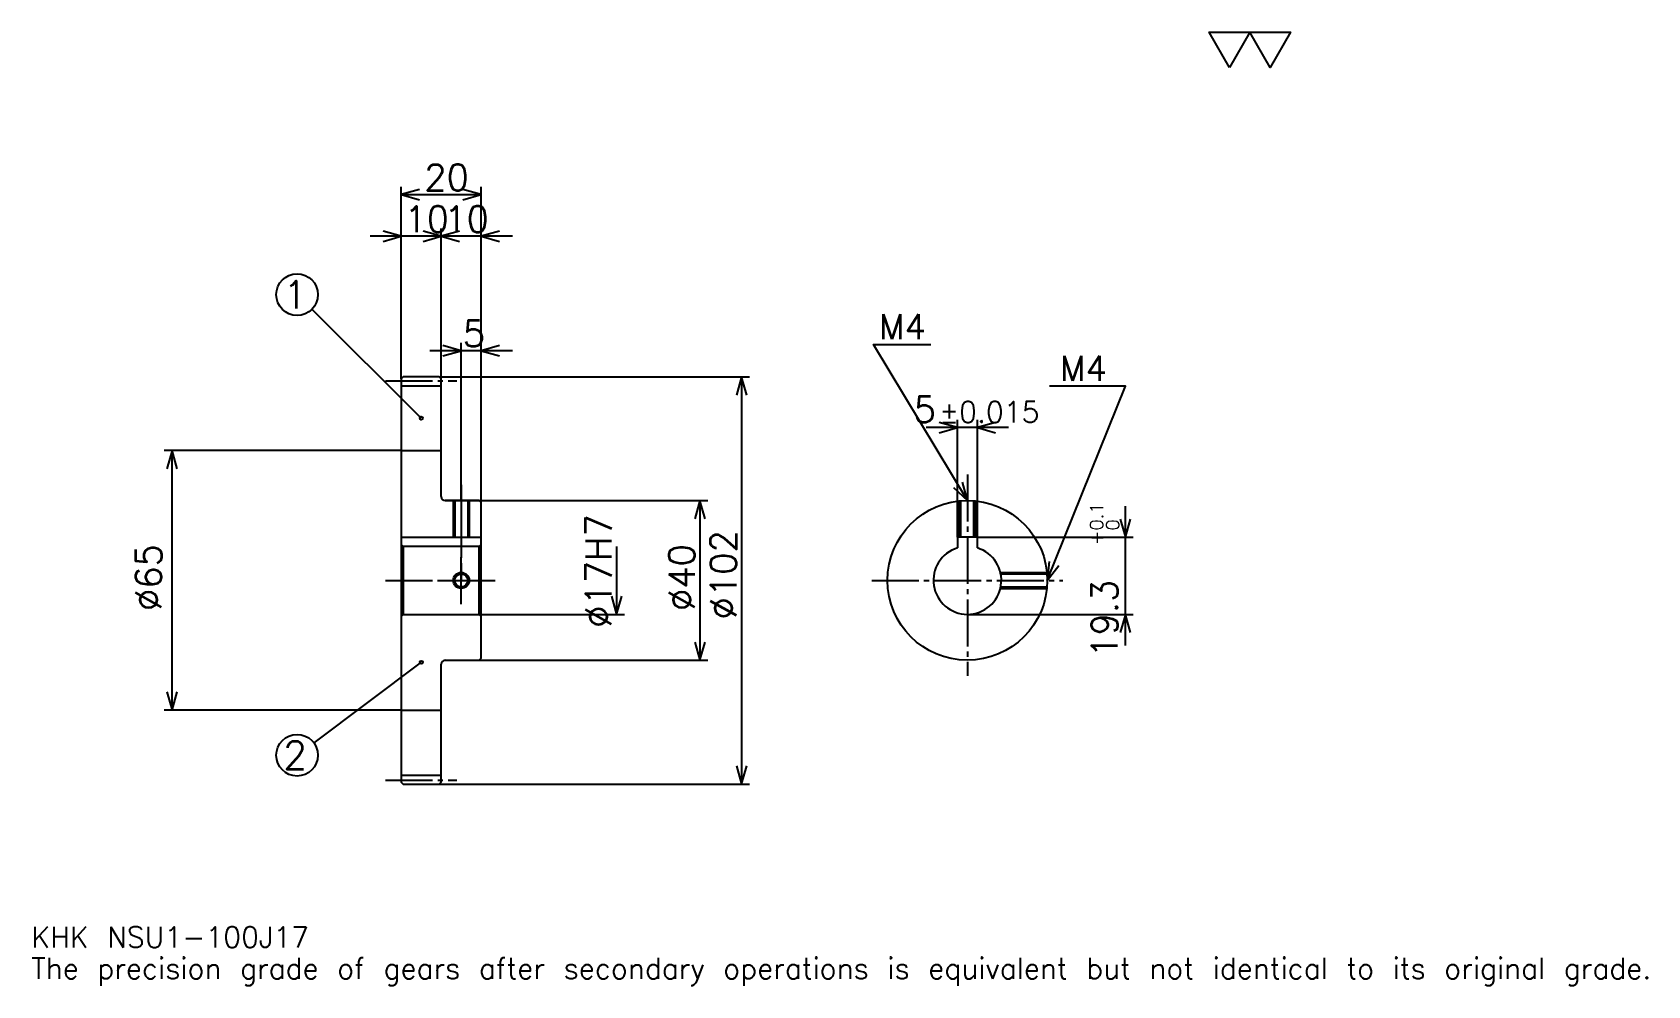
# Model space of a CAD drawing. Extents: x 13 to 418, y 5 to 244.
import ezdxf

# ---------------------------------------------------------------- set-up
doc = ezdxf.new("R2010")
doc.units = 0
doc.linetypes.add('DASHDOT', pattern=[15.652174, 11.73913, -1.304348, 1.304348, -1.304348])
doc.layers.get('0').update_dxf_attribs({"linetype": 'CONTINUOUS'})
doc.layers.add('DASHDOT', color=6, linetype='DASHDOT')
doc.styles.add('KANJI', font='TXT', dxfattribs={"bigfont": 'BIGFONT'})

msp = doc.modelspace()

# ---------------------------------------------------------------- linework, layer by layer
at = {"color": 5}
for p, q in [((105.652168, 157.304352), (105.652168, 204.91304)), ((105.652168, 202.956512), (125.652168, 202.956512)), ((125.652168, 157.304352), (125.652168, 204.91304)), ((115.652168, 157.304352), (115.652168, 194.478256)), ((123.478256, 192.521729), (97.82608, 192.521729)), ((133.478256, 192.521729), (107.82608, 192.521729)), ((110.652168, 146.929352), (83.261887, 174.209488)), ((133.478256, 163.82608), (112.82608, 163.82608)), ((120.652168, 157.304352), (120.652168, 165.782608)), ((105.652168, 156.804352), (105.652168, 157.304352)), ((115.152168, 157.304352), (125.652168, 157.304352)), ((115.652168, 156.804352), (115.652168, 157.304352)), ((120.652168, 126.304344), (120.652168, 157.304352)), ((120.652168, 126.304344), (120.652168, 157.304352)), ((125.652168, 157.304352), (192.82608, 157.304352)), ((125.652168, 125.804344), (125.652168, 157.304352)), ((190.869568, 157.304352), (190.869568, 55.304344)), ((244.891296, 117.104347), (244.891296, 146.521729)), ((249.891296, 117.104347), (249.891296, 146.521729)), ((257.717377, 144.565216), (237.065216, 144.565216)), ((105.652168, 138.804352), (46.304344, 138.804352)), ((48.260864, 73.804344), (48.260864, 138.804352)), ((116.652168, 126.304344), (125.652168, 126.304344)), ((125.652168, 126.304344), (182.391296, 126.304344)), ((180.434784, 126.304344), (180.434784, 86.304344)), ((286.956512, 89.978256), (286.956512, 124.930435)), ((159.565216, 114.804344), (159.565216, 97.804344)), ((249.891296, 117.104347), (288.913055, 117.104347)), ((125.652168, 97.804344), (161.521729, 97.804344)), ((247.391296, 97.804344), (288.913055, 97.804344)), ((110.652168, 85.804344), (83.740952, 65.645393)), ((116.652168, 86.304344), (125.652168, 86.304344)), ((125.652168, 86.304344), (182.391296, 86.304344)), ((105.652168, 73.804344), (46.304344, 73.804344)), ((115.152168, 55.304344), (125.652168, 55.304344)), ((125.652168, 55.304344), (192.82608, 55.304344))]:
    msp.add_line(p, q, dxfattribs=at)
at = {"color": 4}
for p, q in [((105.652168, 155.054352), (115.652168, 155.054352)), ((105.652168, 138.804352), (115.652168, 138.804352)), ((105.652168, 117.104347), (125.652168, 117.104347)), ((106.152168, 114.804344), (106.152168, 97.804344)), ((125.152168, 114.804344), (125.652168, 115.304344)), ((125.152168, 97.804344), (125.652168, 97.304344)), ((105.652168, 73.804344), (115.652168, 73.804344)), ((105.652168, 57.554344), (115.652168, 57.554344))]:
    msp.add_line(p, q, dxfattribs=at)
at = {"color": 7}
msp.add_lwpolyline([(313.043488, 234.782608), (307.956543, 243.600006), (328.304352, 243.600006), (323.217407, 234.782608), (318.130432, 243.600006), (313.043488, 234.782608)], dxfattribs=at)
at = {"color": 5}
for points in [[(110.217384, 204.260864), (105.652168, 202.956512), (110.217384, 201.652176)], [(121.086952, 201.652176), (125.652168, 202.956512), (121.086952, 204.260864)], [(101.086952, 191.217392), (105.652168, 192.521729), (101.086952, 193.82608)], [(111.086952, 191.217392), (115.652168, 192.521729), (111.086952, 193.82608)], [(120.217384, 193.82608), (115.652168, 192.521729), (120.217384, 191.217392)], [(130.217392, 193.82608), (125.652168, 192.521729), (130.217392, 191.217392)], [(116.086952, 162.521729), (120.652168, 163.82608), (116.086952, 165.130432)], [(130.217392, 165.130432), (125.652168, 163.82608), (130.217392, 162.521729)], [(247.391296, 126.304344), (223.91304, 165.434784), (238.260864, 165.434784)], [(192.173904, 152.739136), (190.869568, 157.304352), (189.565216, 152.739136)], [(267.391296, 106.304344), (286.956512, 155), (267.913055, 155)], [(240.32608, 143.260864), (244.891296, 144.565216), (240.32608, 145.869568)], [(254.456512, 145.869568), (249.891296, 144.565216), (254.456512, 143.260864)], [(49.565212, 134.23912), (48.260864, 138.804352), (46.956516, 134.23912)], [(243.924042, 129.547913), (247.391296, 126.304344), (246.16098, 130.890076)], [(181.73912, 121.739128), (180.434784, 126.304344), (179.130432, 121.739128)], [(285.652161, 121.669563), (286.956512, 117.104347), (288.260864, 121.669563)], [(267.882996, 111.026711), (267.391296, 106.304344), (270.303619, 110.054146)], [(158.260864, 102.36956), (159.565216, 97.804344), (160.869568, 102.36956)], [(288.260864, 93.239128), (286.956512, 97.804344), (285.652161, 93.239128)], [(179.130432, 90.86956), (180.434784, 86.304344), (181.73912, 90.86956)], [(46.956516, 78.36956), (48.260864, 73.804344), (49.565212, 78.36956)], [(189.565216, 59.86956), (190.869568, 55.304344), (192.173904, 59.86956)]]:
    msp.add_lwpolyline(points, dxfattribs=at)
at = {"color": 4}
for points in [[(115.652168, 127.304344), (115.652168, 156.804352), (115.152168, 157.304352), (106.152168, 157.304352), (105.652168, 156.804352), (105.652168, 97.304344)], [(116.652168, 86.304344), (125.152168, 86.304344), (125.652168, 86.804344), (125.652168, 125.804344), (125.152168, 126.304344), (116.652168, 126.304344)], [(118.652168, 126.304344), (118.652168, 117.104347)], [(119.032166, 126.304344), (119.032166, 117.104347)], [(122.272171, 126.304344), (122.272171, 117.104347)], [(122.652168, 126.304344), (122.652168, 117.104347)], [(245.391296, 117.104347), (245.391296, 126.204094)], [(245.771301, 117.104347), (245.771301, 126.238625)], [(249.011292, 117.104347), (249.011292, 126.238625)], [(249.391296, 117.104347), (249.391296, 126.204094)], [(105.652168, 97.304344), (106.152168, 97.804344), (125.152168, 97.804344), (125.152168, 114.804344), (106.152168, 114.804344), (105.652168, 115.304344)], [(249.891296, 114.428383), (249.891296, 117.104347), (244.891296, 117.104347), (244.891296, 114.428383)], [(255.652649, 108.304344), (267.291046, 108.304344)], [(255.735504, 107.924347), (267.325592, 107.924347)], [(255.652649, 104.304344), (267.291046, 104.304344)], [(255.735504, 104.684341), (267.325592, 104.684341)], [(105.652168, 97.304344), (105.652168, 55.804344), (106.152168, 55.304344), (115.152168, 55.304344), (115.652168, 55.804344), (115.652168, 85.304344)]]:
    msp.add_lwpolyline(points, dxfattribs=at)
at = {"color": 5}
for centre, radius in [((79.565216, 177.891296), 5.217391), ((110.652168, 146.929352), 0.391304), ((110.652168, 85.804344), 0.391304), ((79.565216, 62.517387), 5.217391)]:
    msp.add_circle(centre, radius, dxfattribs=at)
at = {"color": 4}
for centre, radius in [((247.391296, 106.304344), 20), ((120.652168, 106.304344), 1.62)]:
    msp.add_circle(centre, radius, dxfattribs=at)
at = {"color": 7}
msp.add_circle((120.652168, 106.304344), 2, dxfattribs=at)
at = {"color": 4}
for centre, radius, start, end in [((116.652168, 127.304344), 1, 180, 270), ((247.391296, 106.304344), 8.5, 107.10463483, 72.89536517), ((116.652168, 85.304344), 1, 90, 180)]:
    msp.add_arc(centre, radius, start, end, dxfattribs=at)
at = {"layer": 'DASHDOT', "color": 7}
for p, q in [((101.739128, 156.304352), (119.565208, 156.304352)), ((247.391296, 132.82608), (247.391296, 82.391296)), ((120.652168, 126.304344), (120.652168, 106.304344)), ((101.739128, 106.304344), (129.565216, 106.304344)), ((223.478256, 106.304344), (271.304352, 106.304344)), ((101.739128, 56.304344), (119.565208, 56.304344))]:
    msp.add_line(p, q, dxfattribs=at)
for points in [[(120.652168, 130.217392), (120.652168, 113.191299)], [(120.652168, 100.391304), (120.652168, 112.217384)], [(114.73912, 106.304344), (126.565216, 106.304344)]]:
    msp.add_lwpolyline(points, dxfattribs=at)

# ---------------------------------------------------------------- texts
at = {"color": 7, "style": 'KANJI'}
for s, height, p in [('20', 6.521739, (111.41304, 204)), ('10', 6.521739, (106.41304, 193.565216)), ('10', 6.521739, (116.41304, 193.565216)), ('1', 6.956522, (76.086952, 174.41304)), ('5', 6.521739, (121.0326, 164.869568)), ('M4', 6.26087, (225.217377, 166.739136)), ('M4', 6.26087, (270.521729, 156.304352)), ('5', 6.521739, (233.929138, 145.869568)), ('%%p0.015', 5.217391, (240.384857, 145.869568)), ('2', 6.956522, (76.086952, 59.039127)), ('KHK NSU1-100J17', 5.217391, (13.043478, 14.347826)), ('The precision grade of gears after secondary operations is equivalent but not identical to its original grade.', 5.217391, (13.043478, 6.521739))]:
    msp.add_text(s, height=height, dxfattribs=at).set_placement(p)
for s, height, p in [('%%c17H7', 6.521739, (158.260864, 94.402168)), ('0.1', 3.26087, (281.347839, 118.809372)), ('%%c102', 6.521739, (189.565216, 96.521736)), ('+', 3.26087, (281.347839, 115.157196)), ('0', 3.26087, (285.391296, 118.809372)), ('%%c65', 6.521739, (45.652168, 98.641296)), ('%%c40', 6.521739, (179.130432, 98.641296)), ('19.3', 6.521739, (285, 86.928528))]:
    msp.add_text(s, height=height, rotation=90, dxfattribs=at).set_placement(p)

doc.saveas('drawing.dxf')
